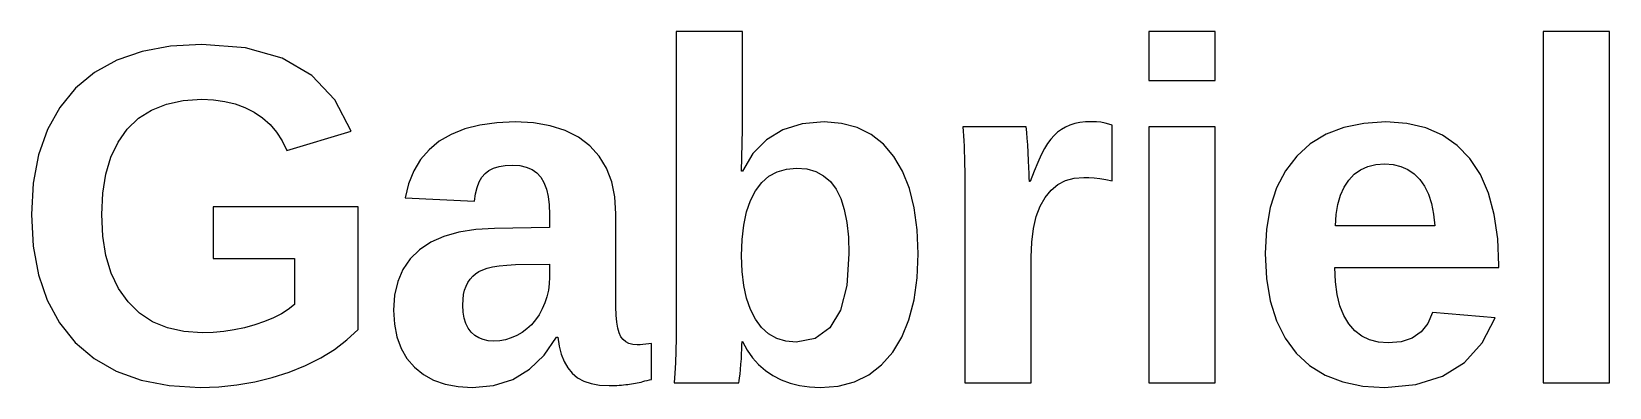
# Model space of a CAD drawing. Header units: metres. Extents: x 18 to 589, y 31 to 387.
# Drawn here: x 25.76 to 61.98, y 320.57 to 328.73 of the extents above; entities that cross this region are included whole.
import ezdxf

# ---------------------------------------------------------------- set-up
doc = ezdxf.new("R2010")
doc.units = ezdxf.units.M

msp = doc.modelspace()

# ---------------------------------------------------------------- linework, layer by layer
for p, q in [((42.0802, 328.729), (40.5557, 328.729)), ((40.5557, 328.729), (40.5557, 322.018)), ((42.0802, 326.483), (42.0802, 328.729)), ((52.9309, 328.729), (51.4064, 328.729)), ((51.4064, 328.729), (51.4064, 327.606)), ((52.9309, 327.606), (52.9309, 328.729)), ((61.9802, 328.729), (60.4557, 328.729)), ((60.4557, 328.729), (60.4557, 320.678)), ((61.9802, 320.678), (61.9802, 328.729)), ((28.2993, 328.275), (27.7188, 328.073)), ((28.9505, 328.395), (28.2993, 328.275)), ((29.6725, 328.436), (28.9505, 328.395)), ((30.6705, 328.356), (29.6725, 328.436)), ((31.5118, 328.117), (30.6705, 328.356)), ((27.2091, 327.792), (26.7701, 327.429)), ((27.7188, 328.073), (27.2091, 327.792)), ((32.1964, 327.719), (31.5118, 328.117)), ((26.7701, 327.429), (26.4068, 326.992)), ((32.7244, 327.162), (32.1964, 327.719)), ((51.4064, 327.606), (52.9309, 327.606)), ((28.5137, 326.931), (28.8566, 327.068)), ((28.8566, 327.068), (29.2428, 327.15)), ((29.2428, 327.15), (29.6725, 327.177)), ((29.6725, 327.177), (29.9409, 327.165)), ((29.9409, 327.165), (30.195, 327.129)), ((30.195, 327.129), (30.4348, 327.07)), ((30.4348, 327.07), (30.6602, 326.986)), ((33.0957, 326.445), (32.7244, 327.162)), ((26.4068, 326.992), (26.1243, 326.483)), ((27.9582, 326.494), (28.2142, 326.74)), ((28.2142, 326.74), (28.5137, 326.931)), ((30.6602, 326.986), (30.8714, 326.879)), ((30.8714, 326.879), (31.0645, 326.748)), ((31.0645, 326.748), (31.236, 326.595)), ((26.1243, 326.483), (25.9225, 325.904)), ((27.7473, 326.197), (27.9582, 326.494)), ((31.236, 326.595), (31.3857, 326.419)), ((31.3857, 326.419), (31.5137, 326.221)), ((31.6201, 326), (33.0957, 326.445)), ((35.3941, 326.373), (35.1206, 326.214)), ((35.7047, 326.497), (35.3941, 326.373)), ((36.0525, 326.586), (35.7047, 326.497)), ((36.4373, 326.639), (36.0525, 326.586)), ((36.8593, 326.656), (36.4373, 326.639)), ((37.2837, 326.634), (36.8593, 326.656)), ((37.6674, 326.569), (37.2837, 326.634)), ((38.0103, 326.459), (37.6674, 326.569)), ((38.3123, 326.306), (38.0103, 326.459)), ((42.0584, 325.528), (42.0802, 326.483)), ((43.0033, 326.476), (42.6279, 326.25)), ((43.4464, 326.611), (43.0033, 326.476)), ((43.9572, 326.656), (43.4464, 326.611)), ((44.3544, 326.625), (43.9572, 326.656)), ((44.7128, 326.53), (44.3544, 326.625)), ((45.0323, 326.372), (44.7128, 326.53)), ((45.313, 326.151), (45.0323, 326.372)), ((48.5942, 326.548), (47.1404, 326.548)), ((47.1404, 326.548), (47.1468, 326.445)), ((47.1468, 326.445), (47.153, 326.336)), ((47.153, 326.336), (47.1589, 326.222)), ((48.6012, 326.493), (48.5942, 326.548)), ((48.609, 326.406), (48.6012, 326.493)), ((48.6177, 326.287), (48.609, 326.406)), ((49.2318, 326.346), (49.1546, 326.261)), ((49.3143, 326.421), (49.2318, 326.346)), ((49.4019, 326.486), (49.3143, 326.421)), ((49.4948, 326.54), (49.4019, 326.486)), ((49.5951, 326.584), (49.4948, 326.54)), ((49.7049, 326.618), (49.5951, 326.584)), ((49.8242, 326.642), (49.7049, 326.618)), ((49.9531, 326.657), (49.8242, 326.642)), ((50.0916, 326.662), (49.9531, 326.657)), ((50.2042, 326.658), (50.0916, 326.662)), ((50.3077, 326.649), (50.2042, 326.658)), ((50.4021, 326.632), (50.3077, 326.649)), ((50.4874, 326.61), (50.4021, 326.632)), ((50.5635, 326.58), (50.4874, 326.61)), ((50.5635, 325.306), (50.5635, 326.58)), ((52.9309, 326.548), (51.4064, 326.548)), ((51.4064, 326.548), (51.4064, 320.678)), ((52.9309, 320.678), (52.9309, 326.548)), ((55.4744, 326.375), (55.1136, 326.156)), ((55.8835, 326.531), (55.4744, 326.375)), ((56.3407, 326.625), (55.8835, 326.531)), ((56.8461, 326.656), (56.3407, 326.625)), ((57.3278, 326.623), (56.8461, 326.656)), ((57.7618, 326.522), (57.3278, 326.623)), ((58.1481, 326.355), (57.7618, 326.522)), ((58.4866, 326.12), (58.1481, 326.355)), ((27.5832, 325.852), (27.7473, 326.197)), ((31.5137, 326.221), (31.6201, 326)), ((34.8853, 326.021), (34.6892, 325.794)), ((35.1206, 326.214), (34.8853, 326.021)), ((38.5736, 326.108), (38.3123, 326.306)), ((38.7904, 325.871), (38.5736, 326.108)), ((42.6279, 326.25), (42.3202, 325.934)), ((45.5548, 325.867), (45.313, 326.151)), ((47.1589, 326.222), (47.1646, 326.102)), ((47.1646, 326.102), (47.1702, 325.976)), ((47.1702, 325.976), (47.175, 325.84)), ((48.6273, 326.136), (48.6177, 326.287)), ((48.6377, 325.954), (48.6273, 326.136)), ((49.0112, 326.05), (48.9359, 325.905)), ((49.0826, 326.165), (49.0112, 326.05)), ((49.1546, 326.261), (49.0826, 326.165)), ((55.1136, 326.156), (54.8009, 325.875)), ((58.7774, 325.818), (58.4866, 326.12)), ((25.9225, 325.904), (25.8014, 325.255)), ((27.466, 325.46), (27.5832, 325.852)), ((34.6892, 325.794), (34.5324, 325.534)), ((36.3675, 325.6), (36.4917, 325.638)), ((36.4917, 325.638), (36.634, 325.661)), ((36.634, 325.661), (36.7942, 325.669)), ((36.7942, 325.669), (36.9663, 325.658)), ((36.9663, 325.658), (37.118, 325.624)), ((37.118, 325.624), (37.2493, 325.568)), ((38.959, 325.596), (38.7904, 325.871)), ((42.3202, 325.934), (42.0802, 325.528)), ((45.755, 325.525), (45.5548, 325.867)), ((47.175, 325.84), (47.1789, 325.692)), ((47.1789, 325.692), (47.1816, 325.531)), ((48.6474, 325.769), (48.6377, 325.954)), ((48.655, 325.61), (48.6474, 325.769)), ((48.8566, 325.731), (48.7735, 325.527)), ((48.9359, 325.905), (48.8566, 325.731)), ((54.8009, 325.875), (54.5411, 325.536)), ((56.2688, 325.561), (56.4342, 325.636)), ((56.4342, 325.636), (56.6194, 325.681)), ((56.6194, 325.681), (56.8244, 325.696)), ((56.8244, 325.696), (57.018, 325.682)), ((57.018, 325.682), (57.195, 325.639)), ((57.195, 325.639), (57.3556, 325.568)), ((59.0176, 325.452), (58.7774, 325.818)), ((25.8014, 325.255), (25.761, 324.535)), ((27.3958, 325.021), (27.466, 325.46)), ((34.5324, 325.534), (34.4149, 325.241)), ((35.9892, 325.154), (36.0385, 325.282)), ((36.0385, 325.282), (36.0998, 325.389)), ((36.0998, 325.389), (36.173, 325.476)), ((36.173, 325.476), (36.2612, 325.546)), ((36.2612, 325.546), (36.3675, 325.6)), ((37.2493, 325.568), (37.3602, 325.49)), ((37.3602, 325.49), (37.4506, 325.39)), ((37.4506, 325.39), (37.5229, 325.266)), ((37.5229, 325.266), (37.5791, 325.119)), ((39.0794, 325.285), (38.959, 325.596)), ((39.1517, 324.937), (39.0794, 325.285)), ((42.0802, 325.528), (42.0584, 325.528)), ((42.3813, 325.08), (42.5222, 325.267)), ((42.5222, 325.267), (42.6868, 325.412)), ((42.6868, 325.412), (42.875, 325.516)), ((42.875, 325.516), (43.087, 325.578)), ((43.087, 325.578), (43.3225, 325.598)), ((43.3225, 325.598), (43.5549, 325.579)), ((43.5549, 325.579), (43.7617, 325.521)), ((43.7617, 325.521), (43.9429, 325.425)), ((43.9429, 325.425), (44.0984, 325.289)), ((44.0984, 325.289), (44.2284, 325.116)), ((45.9107, 325.131), (45.755, 325.525)), ((47.1816, 325.531), (47.1832, 325.357)), ((47.1832, 325.357), (47.1838, 325.17)), ((48.6605, 325.478), (48.655, 325.61)), ((48.6637, 325.373), (48.6605, 325.478)), ((48.6648, 325.295), (48.6637, 325.373)), ((48.6865, 325.295), (48.6648, 325.295)), ((48.7735, 325.527), (48.6865, 325.295)), ((49.3198, 325.221), (49.4972, 325.313)), ((49.4972, 325.313), (49.6948, 325.368)), ((49.6948, 325.368), (49.9126, 325.387)), ((49.9126, 325.387), (50.0289, 325.384)), ((50.0289, 325.384), (50.1521, 325.374)), ((50.1521, 325.374), (50.2823, 325.358)), ((50.2823, 325.358), (50.4194, 325.335)), ((50.4194, 325.335), (50.5635, 325.306)), ((54.5411, 325.536), (54.3391, 325.143)), ((55.892, 325.16), (55.9971, 325.322)), ((55.9971, 325.322), (56.1231, 325.457)), ((56.1231, 325.457), (56.2688, 325.561)), ((57.3556, 325.568), (57.4997, 325.469)), ((57.4997, 325.469), (57.6273, 325.341)), ((57.6273, 325.341), (57.7364, 325.184)), ((59.2045, 325.023), (59.0176, 325.452)), ((27.3723, 324.535), (27.3958, 325.021)), ((34.4149, 325.241), (34.3367, 324.915)), ((34.3367, 324.915), (35.9262, 324.839)), ((35.9262, 324.839), (35.9517, 325.007)), ((35.9517, 325.007), (35.9892, 325.154)), ((37.5791, 325.119), (37.6192, 324.948)), ((37.6192, 324.948), (37.6433, 324.753)), ((39.1758, 324.551), (39.1517, 324.937)), ((42.265, 324.855), (42.3813, 325.08)), ((44.2284, 325.116), (44.3339, 324.902)), ((44.3339, 324.902), (44.4159, 324.647)), ((46.0219, 324.684), (45.9107, 325.131)), ((47.1838, 325.17), (47.1838, 320.678)), ((48.9113, 324.723), (49.0256, 324.926)), ((49.0256, 324.926), (49.1626, 325.092)), ((49.1626, 325.092), (49.3198, 325.221)), ((54.3391, 325.143), (54.1948, 324.696)), ((55.7474, 324.765), (55.8087, 324.975)), ((55.8087, 324.975), (55.892, 325.16)), ((57.7364, 325.184), (57.8252, 325)), ((57.8252, 325), (57.8936, 324.786)), ((59.3379, 324.532), (59.2045, 325.023)), ((25.761, 324.535), (25.8012, 323.81)), ((27.3965, 324.04), (27.3723, 324.535)), ((33.2584, 324.709), (29.9274, 324.709)), ((29.9274, 324.709), (29.9274, 323.526)), ((33.2584, 321.899), (33.2584, 324.709)), ((37.6433, 324.753), (37.6514, 324.535)), ((37.6514, 324.535), (37.6514, 324.237)), ((39.1758, 322.414), (39.1758, 324.551)), ((42.1101, 324.294), (42.1747, 324.593)), ((42.1747, 324.593), (42.265, 324.855)), ((44.4159, 324.647), (44.4745, 324.351)), ((46.0887, 324.186), (46.0219, 324.684)), ((48.8225, 324.486), (48.9113, 324.723)), ((54.1948, 324.696), (54.1082, 324.195)), ((55.6905, 324.275), (55.708, 324.532)), ((55.708, 324.532), (55.7474, 324.765)), ((57.8936, 324.786), (57.9415, 324.545)), ((57.9415, 324.545), (57.9691, 324.275)), ((59.418, 323.979), (59.3379, 324.532)), ((35.9574, 324.192), (35.5701, 324.132)), ((36.3874, 324.215), (35.9574, 324.192)), ((37.6514, 324.237), (36.3874, 324.215)), ((42.0714, 323.958), (42.1101, 324.294)), ((44.4745, 324.351), (44.5097, 324.013)), ((46.1109, 323.635), (46.0887, 324.186)), ((48.7209, 323.903), (48.759, 324.212)), ((48.759, 324.212), (48.8225, 324.486)), ((54.1082, 324.195), (54.0793, 323.64)), ((57.9691, 324.275), (55.6905, 324.275)), ((25.8012, 323.81), (25.9216, 323.155)), ((27.4691, 323.592), (27.3965, 324.04)), ((34.9239, 323.899), (34.6649, 323.727)), ((35.2256, 324.034), (34.9239, 323.899)), ((35.5701, 324.132), (35.2256, 324.034)), ((42.0584, 323.586), (42.0714, 323.958)), ((44.5097, 324.013), (44.5214, 323.635)), ((48.7082, 323.559), (48.7209, 323.903)), ((59.4447, 323.363), (59.418, 323.979)), ((27.5901, 323.191), (27.4691, 323.592)), ((29.9274, 323.526), (31.7937, 323.526)), ((31.7937, 323.526), (31.7937, 322.468)), ((34.451, 323.518), (34.2847, 323.275)), ((34.6649, 323.727), (34.451, 323.518)), ((42.0711, 323.229), (42.0584, 323.586)), ((44.5214, 323.635), (44.473, 322.906)), ((46.0876, 323.079), (46.1109, 323.635)), ((48.7082, 320.678), (48.7082, 323.559)), ((54.0793, 323.64), (54.1078, 323.068)), ((25.9216, 323.155), (26.1223, 322.568)), ((27.7594, 322.837), (27.5901, 323.191)), ((34.2847, 323.275), (34.1659, 322.998)), ((35.8279, 323.052), (35.8873, 323.118)), ((35.8873, 323.118), (35.9551, 323.176)), ((35.9551, 323.176), (36.0314, 323.226)), ((36.0314, 323.226), (36.1161, 323.268)), ((36.1161, 323.268), (36.2174, 323.303)), ((36.2174, 323.303), (36.3435, 323.333)), ((36.3435, 323.333), (36.4943, 323.356)), ((36.4943, 323.356), (36.6699, 323.373)), ((36.6699, 323.373), (36.8702, 323.385)), ((36.8702, 323.385), (37.6514, 323.396)), ((37.6514, 323.098), (37.6446, 322.945)), ((37.6514, 323.396), (37.6514, 323.098)), ((42.1092, 322.905), (42.0711, 323.229)), ((46.0176, 322.575), (46.0876, 323.079)), ((55.6924, 322.994), (55.6797, 323.32)), ((55.6797, 323.32), (59.4447, 323.32)), ((59.4447, 323.32), (59.4447, 323.363)), ((27.9772, 322.531), (27.7594, 322.837)), ((34.1659, 322.998), (34.0946, 322.685)), ((35.6791, 322.697), (35.7024, 322.801)), ((35.7024, 322.801), (35.735, 322.895)), ((35.735, 322.895), (35.777, 322.978)), ((35.777, 322.978), (35.8279, 323.052)), ((37.6245, 322.796), (37.5908, 322.65)), ((37.6446, 322.945), (37.6245, 322.796)), ((42.1727, 322.615), (42.1092, 322.905)), ((44.473, 322.906), (44.3278, 322.34)), ((54.1078, 323.068), (54.193, 322.553)), ((55.7305, 322.702), (55.6924, 322.994)), ((26.1223, 322.568), (26.4033, 322.051)), ((28.2388, 322.276), (27.9772, 322.531)), ((31.655, 322.359), (31.4951, 322.259)), ((31.7937, 322.468), (31.655, 322.359)), ((34.0946, 322.685), (34.0709, 322.338)), ((35.6604, 322.457), (35.6651, 322.582)), ((35.6681, 322.299), (35.6604, 322.457)), ((35.6651, 322.582), (35.6791, 322.697)), ((37.4832, 322.368), (37.4108, 322.236)), ((37.5437, 322.507), (37.4832, 322.368)), ((37.5908, 322.65), (37.5437, 322.507)), ((39.1802, 322.229), (39.1758, 322.414)), ((42.2616, 322.357), (42.1727, 322.615)), ((42.3758, 322.132), (42.2616, 322.357)), ((45.901, 322.123), (46.0176, 322.575)), ((54.193, 322.553), (54.3352, 322.096)), ((55.794, 322.443), (55.7305, 322.702)), ((55.8829, 322.218), (55.794, 322.443)), ((26.4033, 322.051), (26.7646, 321.603)), ((28.5397, 322.077), (28.2388, 322.276)), ((28.8798, 321.936), (28.5397, 322.077)), ((30.8877, 322.004), (30.6518, 321.939)), ((31.1114, 322.081), (30.8877, 322.004)), ((31.3139, 322.166), (31.1114, 322.081)), ((31.4951, 322.259), (31.3139, 322.166)), ((34.0709, 322.338), (34.09, 322.017)), ((34.09, 322.017), (34.1473, 321.726)), ((35.6912, 322.158), (35.6681, 322.299)), ((35.7297, 322.033), (35.6912, 322.158)), ((35.7836, 321.926), (35.7297, 322.033)), ((37.2355, 322.008), (37.1325, 321.912)), ((37.3283, 322.116), (37.2355, 322.008)), ((37.4108, 322.236), (37.3283, 322.116)), ((39.1936, 322.068), (39.1802, 322.229)), ((39.2158, 321.932), (39.1936, 322.068)), ((40.5557, 322.018), (40.554, 321.697)), ((42.5148, 321.944), (42.3758, 322.132)), ((44.3278, 322.34), (44.0859, 321.935)), ((45.7377, 321.723), (45.901, 322.123)), ((54.3352, 322.096), (54.5341, 321.696)), ((55.9971, 322.026), (55.8829, 322.218)), ((56.1348, 321.869), (55.9971, 322.026)), ((57.8117, 322.037), (57.6555, 321.841)), ((57.9202, 322.289), (57.8117, 322.037)), ((59.3579, 322.164), (57.9202, 322.289)), ((59.0569, 321.59), (59.3579, 322.164)), ((29.2592, 321.851), (28.8798, 321.936)), ((29.6779, 321.823), (29.2592, 321.851)), ((29.9259, 321.83), (29.6779, 321.823)), ((30.1709, 321.852), (29.9259, 321.83)), ((30.4129, 321.888), (30.1709, 321.852)), ((30.6518, 321.939), (30.4129, 321.888)), ((32.7137, 321.443), (33.0007, 321.66)), ((33.0007, 321.66), (33.2584, 321.899)), ((34.1473, 321.726), (34.2427, 321.465)), ((35.853, 321.836), (35.7836, 321.926)), ((35.9351, 321.763), (35.853, 321.836)), ((36.0275, 321.706), (35.9351, 321.763)), ((36.13, 321.665), (36.0275, 321.706)), ((36.2427, 321.641), (36.13, 321.665)), ((36.3656, 321.633), (36.2427, 321.641)), ((36.5063, 321.641), (36.3656, 321.633)), ((36.6421, 321.664), (36.5063, 321.641)), ((36.7728, 321.703), (36.6421, 321.664)), ((36.8986, 321.758), (36.7728, 321.703)), ((37.0194, 321.828), (36.8986, 321.758)), ((37.1325, 321.912), (37.0194, 321.828)), ((37.5266, 321.309), (37.8087, 321.725)), ((37.8087, 321.725), (37.8412, 321.725)), ((37.8412, 321.725), (37.8717, 321.516)), ((39.2469, 321.82), (39.2158, 321.932)), ((39.287, 321.733), (39.2469, 321.82)), ((39.3374, 321.666), (39.287, 321.733)), ((39.3998, 321.613), (39.3374, 321.666)), ((40.554, 321.697), (40.5488, 321.403)), ((42.6779, 321.799), (42.5148, 321.944)), ((42.8651, 321.694), (42.6779, 321.799)), ((43.0763, 321.632), (42.8651, 321.694)), ((43.3116, 321.611), (43.0763, 321.632)), ((43.7472, 321.692), (43.3116, 321.611)), ((44.0859, 321.935), (43.7472, 321.692)), ((45.5277, 321.375), (45.7377, 321.723)), ((54.5341, 321.696), (54.79, 321.353)), ((56.294, 321.747), (56.1348, 321.869)), ((56.4746, 321.659), (56.294, 321.747)), ((56.6768, 321.607), (56.4746, 321.659)), ((57.4516, 321.701), (57.1998, 321.617)), ((57.6555, 321.841), (57.4516, 321.701)), ((26.7646, 321.603), (27.2006, 321.231)), ((32.3974, 321.248), (32.7137, 321.443)), ((34.2427, 321.465), (34.3764, 321.234)), ((37.1924, 320.985), (37.5266, 321.309)), ((37.8717, 321.516), (37.9198, 321.329)), ((37.9198, 321.329), (37.9854, 321.163)), ((39.4742, 321.576), (39.3998, 321.613)), ((39.5604, 321.553), (39.4742, 321.576)), ((39.6586, 321.546), (39.5604, 321.553)), ((39.7276, 321.547), (39.6586, 321.546)), ((39.7958, 321.551), (39.7276, 321.547)), ((39.863, 321.558), (39.7958, 321.551)), ((39.9294, 321.567), (39.863, 321.558)), ((39.995, 321.579), (39.9294, 321.567)), ((39.995, 320.754), (39.995, 321.579)), ((40.5488, 321.403), (40.5401, 321.135)), ((42.0537, 321.228), (42.0605, 321.343)), ((42.0605, 321.343), (42.0654, 321.447)), ((42.0654, 321.447), (42.0684, 321.54)), ((42.0684, 321.54), (42.0693, 321.622)), ((42.0693, 321.622), (42.0802, 321.622)), ((42.0802, 321.622), (42.1863, 321.427)), ((42.1863, 321.427), (42.3093, 321.252)), ((45.2744, 321.085), (45.5277, 321.375)), ((54.79, 321.353), (55.0988, 321.071)), ((56.9004, 321.589), (56.6768, 321.607)), ((57.1998, 321.617), (56.9004, 321.589)), ((58.6531, 321.144), (59.0569, 321.59)), ((27.2006, 321.231), (27.7056, 320.942)), ((27.7056, 320.942), (28.2795, 320.735)), ((31.2837, 320.795), (31.677, 320.922)), ((31.677, 320.922), (32.0518, 321.074)), ((32.0518, 321.074), (32.3974, 321.248)), ((34.3764, 321.234), (34.5482, 321.033)), ((34.5482, 321.033), (34.7542, 320.866)), ((36.8062, 320.754), (37.1924, 320.985)), ((37.9854, 321.163), (38.0686, 321.018)), ((38.0686, 321.018), (38.1694, 320.895)), ((40.5401, 321.135), (40.528, 320.893)), ((42.025, 320.875), (42.0351, 320.978)), ((42.0351, 320.978), (42.0449, 321.101)), ((42.0449, 321.101), (42.0537, 321.228)), ((42.3093, 321.252), (42.4493, 321.096)), ((42.4493, 321.096), (42.6062, 320.959)), ((42.6062, 320.959), (42.78, 320.841)), ((44.9809, 320.86), (45.2744, 321.085)), ((55.0988, 321.071), (55.4566, 320.852)), ((58.1464, 320.825), (58.6531, 321.144)), ((28.2795, 320.735), (28.9225, 320.611)), ((28.9225, 320.611), (29.6345, 320.57)), ((29.6345, 320.57), (30.0582, 320.584)), ((30.0582, 320.584), (30.4743, 320.626)), ((30.4743, 320.626), (30.8828, 320.696)), ((30.8828, 320.696), (31.2837, 320.795)), ((34.7542, 320.866), (34.9901, 320.736)), ((34.9901, 320.736), (35.2559, 320.644)), ((35.2559, 320.644), (35.5517, 320.588)), ((35.5517, 320.588), (35.8774, 320.57)), ((35.8774, 320.57), (36.3678, 320.616)), ((36.3678, 320.616), (36.8062, 320.754)), ((38.1694, 320.895), (38.2911, 320.793)), ((38.2911, 320.793), (38.4368, 320.714)), ((38.4368, 320.714), (38.6066, 320.658)), ((38.6066, 320.658), (38.8005, 320.624)), ((38.8005, 320.624), (39.0185, 320.613)), ((39.0185, 320.613), (39.0819, 320.613)), ((39.0819, 320.613), (39.1422, 320.615)), ((39.1422, 320.615), (39.1991, 320.617)), ((39.1991, 320.617), (39.2528, 320.62)), ((39.2528, 320.62), (39.3033, 320.624)), ((39.3033, 320.624), (39.3516, 320.628)), ((39.3516, 320.628), (39.3988, 320.633)), ((39.3988, 320.633), (39.4449, 320.639)), ((39.4449, 320.639), (39.4899, 320.645)), ((39.4899, 320.645), (39.5338, 320.651)), ((39.5338, 320.651), (39.5772, 320.658)), ((39.5772, 320.658), (39.6206, 320.666)), ((39.6206, 320.666), (39.664, 320.674)), ((39.664, 320.674), (39.7074, 320.684)), ((39.7074, 320.684), (39.7508, 320.694)), ((39.7508, 320.694), (39.7953, 320.705)), ((39.7953, 320.705), (39.842, 320.717)), ((39.842, 320.717), (39.8908, 320.729)), ((39.8908, 320.729), (39.9418, 320.741)), ((39.9418, 320.741), (39.995, 320.754)), ((40.528, 320.893), (40.5124, 320.678)), ((40.5124, 320.678), (41.9934, 320.678)), ((41.9934, 320.678), (42.0042, 320.724)), ((42.0042, 320.724), (42.0147, 320.79)), ((42.0147, 320.79), (42.025, 320.875)), ((42.78, 320.841), (42.969, 320.743)), ((42.969, 320.743), (43.1715, 320.667)), ((43.1715, 320.667), (43.3874, 320.613)), ((43.3874, 320.613), (43.6168, 320.58)), ((43.6168, 320.58), (43.8596, 320.57)), ((43.8596, 320.57), (44.2735, 320.602)), ((44.2735, 320.602), (44.6473, 320.698)), ((44.6473, 320.698), (44.9809, 320.86)), ((47.1838, 320.678), (48.7082, 320.678)), ((51.4064, 320.678), (52.9309, 320.678)), ((55.4566, 320.852), (55.8635, 320.695)), ((55.8635, 320.695), (56.3194, 320.601)), ((56.3194, 320.601), (56.8244, 320.57)), ((56.8244, 320.57), (57.5368, 320.633)), ((57.5368, 320.633), (58.1464, 320.825)), ((60.4557, 320.678), (61.9802, 320.678))]:
    msp.add_line(p, q)

doc.saveas('drawing.dxf')
